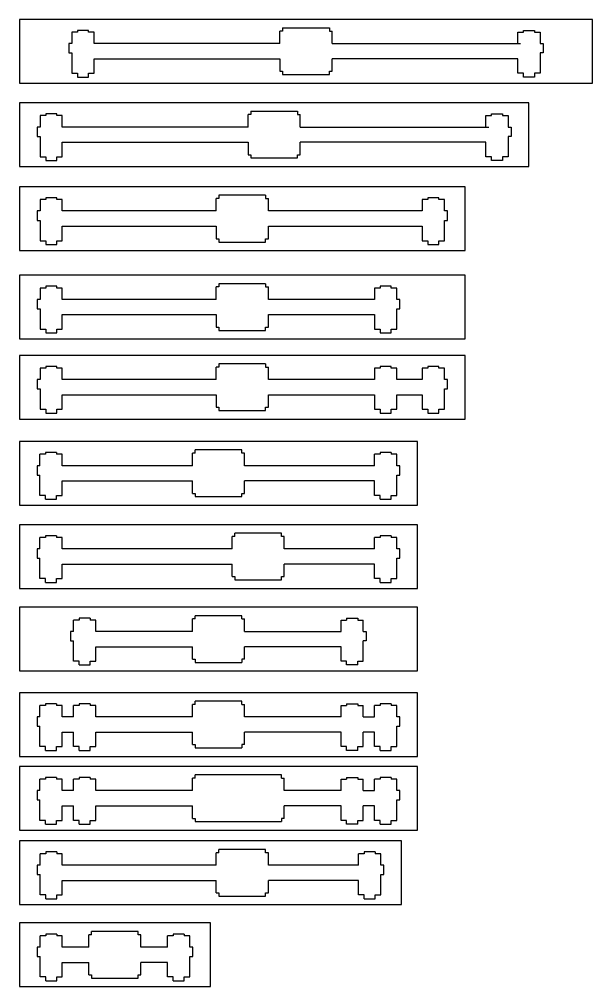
# Model space of a CAD drawing. Header units: millimetres. Extents: x -489 to 574, y -241 to 468.
# Drawn here: x 97.3 to 268.7, y -241.1 to 48.3 of the extents above; entities that cross this region are included whole.
import ezdxf

# ---------------------------------------------------------------- set-up
doc = ezdxf.new("R2010")
doc.units = ezdxf.units.MM
doc.layers.add('01_线宽0.15', color=7, linetype='Continuous')

msp = doc.modelspace()

# ---------------------------------------------------------------- linework, layer by layer
at = {"layer": '01_线宽0.15'}
for p, q in [((268.75, 48.31), (97.3, 48.31)), ((97.3, 48.31), (97.3, 29.26)), ((268.75, 29.26), (268.75, 48.31)), ((114.7, 44.47), (113.02, 44.47)), ((113.02, 44.47), (113.02, 41.07)), ((118, 45.01), (114.7, 45.01)), ((114.7, 45.01), (114.7, 44.47)), ((118, 44.47), (118, 45.01)), ((119.68, 44.47), (118, 44.47)), ((119.68, 41.07), (119.68, 44.47)), ((176.04, 44.79), (175.23, 44.79)), ((175.23, 41.07), (175.23, 44.79)), ((176.04, 45.77), (190.01, 45.77)), ((176.04, 45.77), (176.04, 44.79)), ((190.01, 45.77), (190.01, 44.79)), ((190.01, 44.79), (190.82, 44.79)), ((190.82, 41.07), (190.82, 44.79)), ((246.37, 41.07), (246.37, 44.47)), ((246.37, 44.47), (248.05, 44.47)), ((248.05, 44.47), (248.05, 45.01)), ((248.05, 45.01), (251.35, 45.01)), ((251.35, 45.01), (251.35, 44.47)), ((251.35, 44.47), (253.03, 44.47)), ((253.03, 44.47), (253.03, 41.07)), ((113.02, 41.07), (112.13, 41.07)), ((112.13, 41.07), (112.13, 38.28)), ((175.23, 41.07), (119.68, 41.07)), ((190.82, 41.07), (247.18, 41.07)), ((253.03, 41.07), (253.92, 41.07)), ((253.92, 41.07), (253.92, 38.28)), ((112.13, 38.28), (113.02, 38.28)), ((113.02, 38.28), (113.02, 32.18)), ((253.92, 38.28), (253.03, 38.28)), ((253.03, 38.28), (253.03, 32.18)), ((119.68, 32.18), (119.68, 36.5)), ((119.68, 36.5), (175.23, 36.5)), ((175.23, 36.5), (175.23, 32.78)), ((246.37, 36.5), (190.82, 36.5)), ((190.82, 32.78), (190.82, 36.5)), ((246.37, 32.18), (246.37, 36.5)), ((113.02, 32.18), (114.7, 32.18)), ((114.7, 32.18), (114.7, 31.04)), ((118, 31.04), (118, 32.18)), ((118, 32.18), (119.68, 32.18)), ((175.23, 32.78), (176.04, 32.78)), ((176.04, 32.78), (176.04, 31.8)), ((190.01, 31.8), (190.01, 32.78)), ((190.01, 32.78), (190.82, 32.78)), ((248.05, 32.18), (246.37, 32.18)), ((248.05, 31.04), (248.05, 32.18)), ((253.03, 32.18), (251.35, 32.18)), ((251.35, 32.18), (251.35, 31.04)), ((97.3, 29.26), (268.75, 29.26)), ((114.7, 31.04), (118, 31.04)), ((176.04, 31.8), (190.01, 31.8)), ((251.35, 31.04), (248.05, 31.04)), ((249.7, 23.33), (97.3, 23.33)), ((97.3, 23.33), (97.3, 4.28)), ((249.7, 4.28), (249.7, 23.33)), ((166.51, 20.79), (180.48, 20.79)), ((166.51, 20.79), (166.51, 19.81)), ((180.48, 20.79), (180.48, 19.81)), ((105.17, 19.49), (103.5, 19.49)), ((103.5, 19.49), (103.5, 16.09)), ((108.47, 20.03), (105.17, 20.03)), ((105.17, 20.03), (105.17, 19.49)), ((108.47, 19.49), (108.47, 20.03)), ((110.15, 19.49), (108.47, 19.49)), ((110.15, 16.09), (110.15, 19.49)), ((166.51, 19.81), (165.7, 19.81)), ((165.7, 16.09), (165.7, 19.81)), ((180.48, 19.81), (181.3, 19.81)), ((181.3, 16.09), (181.3, 19.81)), ((236.85, 16.09), (236.85, 19.49)), ((236.85, 19.49), (238.52, 19.49)), ((238.52, 19.49), (238.52, 20.03)), ((238.52, 20.03), (241.82, 20.03)), ((241.82, 20.03), (241.82, 19.49)), ((241.82, 19.49), (243.5, 19.49)), ((243.5, 19.49), (243.5, 16.09)), ((103.5, 16.09), (102.61, 16.09)), ((102.61, 16.09), (102.61, 13.3)), ((165.7, 16.09), (110.15, 16.09)), ((181.3, 16.09), (237.66, 16.09)), ((243.5, 16.09), (244.39, 16.09)), ((244.39, 16.09), (244.39, 13.3)), ((102.61, 13.3), (103.5, 13.3)), ((103.5, 13.3), (103.5, 7.2)), ((244.39, 13.3), (243.5, 13.3)), ((243.5, 13.3), (243.5, 7.2)), ((110.15, 7.2), (110.15, 11.52)), ((110.15, 11.52), (165.7, 11.52)), ((165.7, 11.52), (165.7, 7.8)), ((236.85, 11.52), (181.3, 11.52)), ((181.3, 7.8), (181.3, 11.52)), ((236.85, 7.2), (236.85, 11.52)), ((103.5, 7.2), (105.17, 7.2)), ((105.17, 7.2), (105.17, 6.06)), ((105.17, 6.06), (108.47, 6.06)), ((108.47, 6.06), (108.47, 7.2)), ((108.47, 7.2), (110.15, 7.2)), ((165.7, 7.8), (166.51, 7.8)), ((166.51, 7.8), (166.51, 6.82)), ((166.51, 6.82), (180.48, 6.82)), ((180.48, 6.82), (180.48, 7.8)), ((180.48, 7.8), (181.3, 7.8)), ((238.52, 7.2), (236.85, 7.2)), ((238.52, 6.06), (238.52, 7.2)), ((241.82, 6.06), (238.52, 6.06)), ((243.5, 7.2), (241.82, 7.2)), ((241.82, 7.2), (241.82, 6.06)), ((97.3, 4.28), (249.7, 4.28)), ((230.65, -1.81), (97.3, -1.81)), ((97.3, -1.81), (97.3, -20.86)), ((230.65, -20.86), (230.65, -1.81)), ((105.17, -5.64), (103.5, -5.64)), ((103.5, -5.64), (103.5, -9.04)), ((108.47, -5.11), (105.17, -5.11)), ((105.17, -5.11), (105.17, -5.64)), ((108.47, -5.64), (108.47, -5.11)), ((110.15, -5.64), (108.47, -5.64)), ((110.15, -9.04), (110.15, -5.64)), ((156.99, -5.33), (156.18, -5.33)), ((156.18, -9.04), (156.18, -5.33)), ((170.96, -4.35), (156.99, -4.35)), ((156.99, -4.35), (156.99, -5.33)), ((170.96, -4.35), (170.96, -5.33)), ((170.96, -5.33), (171.77, -5.33)), ((171.77, -9.04), (171.77, -5.33)), ((219.47, -5.64), (217.8, -5.64)), ((217.8, -5.64), (217.8, -9.04)), ((222.77, -5.11), (219.47, -5.11)), ((219.47, -5.11), (219.47, -5.64)), ((222.77, -5.64), (222.77, -5.11)), ((224.45, -5.64), (222.77, -5.64)), ((224.45, -9.04), (224.45, -5.64)), ((103.5, -9.04), (102.61, -9.04)), ((102.61, -9.04), (102.61, -11.84)), ((156.18, -9.04), (110.15, -9.04)), ((217.8, -9.04), (171.77, -9.04)), ((225.34, -9.04), (224.45, -9.04)), ((225.34, -11.84), (225.34, -9.04)), ((102.61, -11.84), (103.5, -11.84)), ((103.5, -11.84), (103.5, -17.93)), ((110.15, -17.93), (110.15, -13.62)), ((110.15, -13.62), (156.18, -13.62)), ((156.18, -13.62), (156.18, -17.34)), ((171.77, -17.34), (171.77, -13.62)), ((171.77, -13.62), (217.8, -13.62)), ((217.8, -13.62), (217.8, -17.93)), ((224.45, -17.93), (224.45, -11.84)), ((224.45, -11.84), (225.34, -11.84)), ((156.18, -17.34), (156.99, -17.34)), ((156.99, -17.34), (156.99, -18.32)), ((170.96, -18.32), (170.96, -17.34)), ((170.96, -17.34), (171.77, -17.34)), ((103.5, -17.93), (105.17, -17.93)), ((105.17, -17.93), (105.17, -19.08)), ((105.17, -19.08), (108.47, -19.08)), ((108.47, -19.08), (108.47, -17.93)), ((108.47, -17.93), (110.15, -17.93)), ((156.99, -18.32), (170.96, -18.32)), ((217.8, -17.93), (219.47, -17.93)), ((219.47, -17.93), (219.47, -19.08)), ((219.47, -19.08), (222.77, -19.08)), ((222.77, -19.08), (222.77, -17.93)), ((222.77, -17.93), (224.45, -17.93)), ((97.3, -20.86), (230.65, -20.86)), ((230.65, -28.25), (97.3, -28.25)), ((97.3, -28.25), (97.3, -47.3)), ((230.65, -47.3), (230.65, -28.25)), ((108.47, -31.55), (105.17, -31.55)), ((105.17, -31.55), (105.17, -32.09)), ((108.47, -32.09), (108.47, -31.55)), ((156.99, -31.77), (156.18, -31.77)), ((156.18, -35.49), (156.18, -31.77)), ((170.96, -30.79), (156.99, -30.79)), ((156.99, -30.79), (156.99, -31.77)), ((170.96, -30.79), (170.96, -31.77)), ((170.96, -31.77), (171.77, -31.77)), ((171.77, -35.49), (171.77, -31.77)), ((208.49, -31.55), (205.19, -31.55)), ((205.19, -31.55), (205.19, -32.09)), ((208.49, -32.09), (208.49, -31.55)), ((105.17, -32.09), (103.5, -32.09)), ((103.5, -32.09), (103.5, -35.49)), ((110.15, -32.09), (108.47, -32.09)), ((110.15, -35.49), (110.15, -32.09)), ((205.19, -32.09), (203.51, -32.09)), ((203.51, -32.09), (203.51, -35.49)), ((210.16, -32.09), (208.49, -32.09)), ((210.16, -35.49), (210.16, -32.09)), ((103.5, -35.49), (102.61, -35.49)), ((102.61, -35.49), (102.61, -38.29)), ((156.18, -35.49), (110.15, -35.49)), ((203.51, -35.49), (171.77, -35.49)), ((211.05, -35.49), (210.16, -35.49)), ((211.05, -38.29), (211.05, -35.49)), ((102.61, -38.29), (103.5, -38.29)), ((103.5, -38.29), (103.5, -44.38)), ((110.15, -44.38), (110.15, -40.06)), ((110.15, -40.06), (156.18, -40.06)), ((156.18, -40.06), (156.18, -43.78)), ((171.77, -40.06), (203.51, -40.06)), ((171.77, -43.78), (171.77, -40.06)), ((203.51, -40.06), (203.51, -44.38)), ((210.16, -44.38), (210.16, -38.29)), ((210.16, -38.29), (211.05, -38.29)), ((103.5, -44.38), (105.17, -44.38)), ((105.17, -44.38), (105.17, -45.52)), ((105.17, -45.52), (108.47, -45.52)), ((108.47, -45.52), (108.47, -44.38)), ((108.47, -44.38), (110.15, -44.38)), ((156.18, -43.78), (156.99, -43.78)), ((156.99, -43.78), (156.99, -44.76)), ((156.99, -44.76), (170.96, -44.76)), ((170.96, -44.76), (170.96, -43.78)), ((170.96, -43.78), (171.77, -43.78)), ((203.51, -44.38), (205.19, -44.38)), ((205.19, -44.38), (205.19, -45.52)), ((205.19, -45.52), (208.49, -45.52)), ((208.49, -45.52), (208.49, -44.38)), ((208.49, -44.38), (210.16, -44.38)), ((97.3, -47.3), (230.65, -47.3)), ((230.65, -52.25), (97.3, -52.25)), ((97.3, -52.25), (97.3, -71.3)), ((170.96, -54.79), (156.99, -54.79)), ((156.99, -54.79), (156.99, -55.77)), ((170.96, -54.79), (170.96, -55.77)), ((230.65, -71.3), (230.65, -52.25)), ((105.17, -56.09), (103.5, -56.09)), ((103.5, -56.09), (103.5, -59.49)), ((108.47, -55.55), (105.17, -55.55)), ((105.17, -55.55), (105.17, -56.09)), ((108.47, -56.09), (108.47, -55.55)), ((110.15, -56.09), (108.47, -56.09)), ((110.15, -59.49), (110.15, -56.09)), ((156.99, -55.77), (156.18, -55.77)), ((156.18, -59.49), (156.18, -55.77)), ((170.96, -55.77), (171.77, -55.77)), ((171.77, -59.49), (171.77, -55.77)), ((205.19, -56.09), (203.51, -56.09)), ((203.51, -56.09), (203.51, -59.49)), ((208.49, -55.55), (205.19, -55.55)), ((205.19, -55.55), (205.19, -56.09)), ((208.49, -56.09), (208.49, -55.55)), ((210.16, -56.09), (208.49, -56.09)), ((210.16, -59.49), (210.16, -56.09)), ((219.47, -56.09), (217.8, -56.09)), ((217.8, -56.09), (217.8, -59.49)), ((222.77, -55.55), (219.47, -55.55)), ((219.47, -55.55), (219.47, -56.09)), ((222.77, -56.09), (222.77, -55.55)), ((224.45, -56.09), (222.77, -56.09)), ((224.45, -59.49), (224.45, -56.09)), ((103.5, -59.49), (102.61, -59.49)), ((102.61, -59.49), (102.61, -62.29)), ((156.18, -59.49), (110.15, -59.49)), ((203.51, -59.49), (171.77, -59.49)), ((217.8, -59.49), (210.16, -59.49)), ((225.34, -59.49), (224.45, -59.49)), ((225.34, -62.29), (225.34, -59.49)), ((102.61, -62.29), (103.5, -62.29)), ((103.5, -62.29), (103.5, -68.38)), ((224.45, -68.38), (224.45, -62.29)), ((224.45, -62.29), (225.34, -62.29)), ((110.15, -68.38), (110.15, -64.06)), ((110.15, -64.06), (156.18, -64.06)), ((156.18, -64.06), (156.18, -67.78)), ((171.77, -64.06), (203.51, -64.06)), ((171.77, -67.78), (171.77, -64.06)), ((203.51, -64.06), (203.51, -68.38)), ((210.16, -64.06), (217.8, -64.06)), ((210.16, -68.38), (210.16, -64.06)), ((217.8, -64.06), (217.8, -68.38)), ((103.5, -68.38), (105.17, -68.38)), ((105.17, -68.38), (105.17, -69.52)), ((108.47, -69.52), (108.47, -68.38)), ((108.47, -68.38), (110.15, -68.38)), ((156.18, -67.78), (156.99, -67.78)), ((156.99, -67.78), (156.99, -68.76)), ((156.99, -68.76), (170.96, -68.76)), ((170.96, -68.76), (170.96, -67.78)), ((170.96, -67.78), (171.77, -67.78)), ((203.51, -68.38), (205.19, -68.38)), ((205.19, -68.38), (205.19, -69.52)), ((208.49, -69.52), (208.49, -68.38)), ((208.49, -68.38), (210.16, -68.38)), ((217.8, -68.38), (219.47, -68.38)), ((219.47, -68.38), (219.47, -69.52)), ((222.77, -69.52), (222.77, -68.38)), ((222.77, -68.38), (224.45, -68.38)), ((97.3, -71.3), (230.65, -71.3)), ((105.17, -69.52), (108.47, -69.52)), ((205.19, -69.52), (208.49, -69.52)), ((219.47, -69.52), (222.77, -69.52)), ((216.36, -78.01), (97.3, -78.01)), ((97.3, -78.01), (97.3, -97.06)), ((216.36, -97.06), (216.36, -78.01)), ((149.84, -81.53), (149.84, -80.55)), ((163.81, -80.55), (149.84, -80.55)), ((163.81, -81.53), (163.81, -80.55)), ((103.46, -85.25), (103.46, -81.85)), ((105.14, -81.85), (103.46, -81.85)), ((105.14, -81.31), (105.14, -81.85)), ((108.44, -81.31), (105.14, -81.31)), ((108.44, -81.31), (108.44, -81.85)), ((110.12, -81.85), (108.44, -81.85)), ((110.12, -85.25), (110.12, -81.85)), ((149.84, -81.53), (149.03, -81.53)), ((149.03, -85.25), (149.03, -81.53)), ((164.63, -81.53), (163.81, -81.53)), ((164.63, -85.25), (164.63, -81.53)), ((203.54, -85.25), (203.54, -81.85)), ((205.22, -81.85), (203.54, -81.85)), ((205.22, -81.31), (205.22, -81.85)), ((208.52, -81.31), (205.22, -81.31)), ((208.52, -81.31), (208.52, -81.85)), ((210.2, -81.85), (208.52, -81.85)), ((210.2, -85.25), (210.2, -81.85)), ((103.46, -85.25), (102.58, -85.25)), ((102.58, -85.25), (102.58, -88.04)), ((149.03, -85.25), (110.12, -85.25)), ((203.54, -85.25), (164.63, -85.25)), ((211.08, -85.25), (210.2, -85.25)), ((211.08, -88.04), (211.08, -85.25)), ((102.58, -88.04), (103.46, -88.04)), ((103.46, -94.14), (103.46, -88.04)), ((210.2, -94.14), (210.2, -88.04)), ((210.2, -88.04), (211.08, -88.04)), ((110.12, -89.82), (149.03, -89.82)), ((110.12, -94.14), (110.12, -89.82)), ((149.03, -93.54), (149.03, -89.82)), ((203.54, -89.82), (164.63, -89.82)), ((164.63, -93.54), (164.63, -89.82)), ((203.54, -94.14), (203.54, -89.82)), ((105.14, -94.14), (103.46, -94.14)), ((105.14, -95.28), (105.14, -94.14)), ((105.14, -95.28), (108.44, -95.28)), ((108.44, -95.28), (108.44, -94.14)), ((108.44, -94.14), (110.12, -94.14)), ((149.03, -93.54), (149.84, -93.54)), ((149.84, -93.54), (149.84, -94.52)), ((149.84, -94.52), (163.81, -94.52)), ((163.81, -94.52), (163.81, -93.54)), ((163.81, -93.54), (164.63, -93.54)), ((205.22, -94.14), (203.54, -94.14)), ((205.22, -95.28), (205.22, -94.14)), ((205.22, -95.28), (208.52, -95.28)), ((208.52, -95.28), (208.52, -94.14)), ((208.52, -94.14), (210.2, -94.14)), ((97.3, -97.06), (216.36, -97.06)), ((216.36, -102.91), (97.3, -102.91)), ((97.3, -102.91), (97.3, -121.96)), ((216.36, -121.96), (216.36, -102.91)), ((103.46, -110.15), (103.46, -106.74)), ((105.14, -106.74), (103.46, -106.74)), ((105.14, -106.21), (105.14, -106.74)), ((108.44, -106.21), (105.14, -106.21)), ((108.44, -106.21), (108.44, -106.74)), ((110.12, -106.74), (108.44, -106.74)), ((110.12, -110.15), (110.12, -106.74)), ((161.75, -106.43), (160.94, -106.43)), ((160.94, -110.15), (160.94, -106.43)), ((161.75, -106.43), (161.75, -105.45)), ((175.72, -105.45), (161.75, -105.45)), ((175.72, -106.43), (175.72, -105.45)), ((176.53, -106.43), (175.72, -106.43)), ((176.53, -110.15), (176.53, -106.43)), ((203.54, -110.15), (203.54, -106.74)), ((205.22, -106.74), (203.54, -106.74)), ((205.22, -106.21), (205.22, -106.74)), ((208.52, -106.21), (205.22, -106.21)), ((208.52, -106.21), (208.52, -106.74)), ((210.2, -106.74), (208.52, -106.74)), ((210.2, -110.15), (210.2, -106.74)), ((103.46, -110.15), (102.58, -110.15)), ((102.58, -110.15), (102.58, -112.94)), ((160.94, -110.15), (110.12, -110.15)), ((203.54, -110.15), (176.53, -110.15)), ((211.08, -110.15), (210.2, -110.15)), ((211.08, -112.94), (211.08, -110.15)), ((102.58, -112.94), (103.46, -112.94)), ((103.46, -119.04), (103.46, -112.94)), ((110.12, -114.72), (160.94, -114.72)), ((110.12, -119.04), (110.12, -114.72)), ((160.94, -118.44), (160.94, -114.72)), ((176.53, -118.44), (176.53, -114.72)), ((203.54, -114.72), (176.54, -114.72)), ((203.54, -119.04), (203.54, -114.72)), ((210.2, -119.04), (210.2, -112.94)), ((210.2, -112.94), (211.08, -112.94)), ((160.94, -118.44), (161.75, -118.44)), ((161.75, -118.44), (161.75, -119.42)), ((175.72, -119.42), (175.72, -118.44)), ((175.72, -118.44), (176.53, -118.44)), ((105.14, -119.04), (103.46, -119.04)), ((105.14, -120.18), (105.14, -119.04)), ((105.14, -120.18), (108.44, -120.18)), ((108.44, -120.18), (108.44, -119.04)), ((108.44, -119.04), (110.12, -119.04)), ((161.75, -119.42), (175.72, -119.42)), ((205.22, -119.04), (203.54, -119.04)), ((205.22, -120.18), (205.22, -119.04)), ((205.22, -120.18), (208.52, -120.18)), ((208.52, -120.18), (208.52, -119.04)), ((208.52, -119.04), (210.2, -119.04)), ((97.3, -121.96), (216.36, -121.96)), ((216.36, -127.6), (97.3, -127.6)), ((97.3, -127.6), (97.3, -146.65)), ((149.84, -131.12), (149.84, -130.14)), ((163.81, -130.14), (149.84, -130.14)), ((163.81, -131.12), (163.81, -130.14)), ((216.36, -146.65), (216.36, -127.6)), ((113.5, -134.84), (113.5, -131.43)), ((115.18, -131.43), (113.5, -131.43)), ((115.18, -130.9), (115.18, -131.43)), ((118.48, -130.9), (115.18, -130.9)), ((118.48, -130.9), (118.48, -131.43)), ((120.16, -131.43), (118.48, -131.43)), ((120.16, -134.84), (120.16, -131.43)), ((149.84, -131.12), (149.03, -131.12)), ((149.03, -134.84), (149.03, -131.12)), ((163.81, -131.12), (164.63, -131.12)), ((164.63, -134.84), (164.63, -131.12)), ((193.5, -134.84), (193.5, -131.43)), ((193.5, -131.43), (195.18, -131.43)), ((195.18, -130.9), (195.18, -131.43)), ((195.18, -130.9), (198.48, -130.9)), ((198.48, -130.9), (198.48, -131.43)), ((198.48, -131.43), (200.16, -131.43)), ((200.16, -134.84), (200.16, -131.43)), ((113.5, -134.84), (112.61, -134.84)), ((112.61, -134.84), (112.61, -137.63)), ((149.03, -134.84), (120.16, -134.84)), ((164.63, -134.84), (193.5, -134.84)), ((200.16, -134.84), (201.05, -134.84)), ((201.05, -134.84), (201.05, -137.63)), ((112.61, -137.63), (113.5, -137.63)), ((113.5, -143.73), (113.5, -137.63)), ((201.05, -137.63), (200.16, -137.63)), ((200.16, -143.73), (200.16, -137.63)), ((120.16, -139.41), (149.03, -139.41)), ((120.16, -143.73), (120.16, -139.41)), ((149.03, -143.13), (149.03, -139.41)), ((193.5, -139.41), (164.63, -139.41)), ((164.63, -143.13), (164.63, -139.41)), ((193.5, -143.73), (193.5, -139.41)), ((115.18, -143.73), (113.5, -143.73)), ((115.18, -144.87), (115.18, -143.73)), ((118.48, -144.87), (118.48, -143.73)), ((118.48, -143.73), (120.16, -143.73)), ((149.03, -143.13), (149.84, -143.13)), ((149.84, -143.13), (149.84, -144.11)), ((149.84, -144.11), (163.81, -144.11)), ((164.63, -143.13), (163.81, -143.13)), ((163.81, -143.13), (163.81, -144.11)), ((195.18, -143.73), (193.5, -143.73)), ((195.18, -144.87), (195.18, -143.73)), ((198.48, -144.87), (198.48, -143.73)), ((198.48, -143.73), (200.16, -143.73)), ((97.3, -146.65), (216.36, -146.65)), ((115.18, -144.87), (118.48, -144.87)), ((198.48, -144.87), (195.18, -144.87)), ((216.36, -153.2), (97.3, -153.2)), ((97.3, -153.2), (97.3, -172.25)), ((216.36, -172.25), (216.36, -153.2)), ((149.85, -156.72), (149.85, -155.74)), ((163.82, -155.74), (149.85, -155.74)), ((163.82, -156.72), (163.82, -155.74)), ((103.46, -160.44), (103.46, -157.04)), ((105.14, -157.04), (103.46, -157.04)), ((105.14, -156.51), (105.14, -157.04)), ((108.44, -156.51), (105.14, -156.51)), ((108.44, -156.51), (108.44, -157.04)), ((110.12, -157.04), (108.44, -157.04)), ((110.12, -160.44), (110.12, -157.04)), ((113.5, -160.44), (113.5, -157.04)), ((115.18, -157.04), (113.5, -157.04)), ((115.18, -156.51), (115.18, -157.04)), ((118.48, -156.51), (115.18, -156.51)), ((118.48, -156.51), (118.48, -157.04)), ((120.16, -157.04), (118.48, -157.04)), ((120.16, -160.44), (120.16, -157.04)), ((149.85, -156.72), (149.03, -156.72)), ((149.03, -160.44), (149.03, -156.72)), ((163.82, -156.72), (164.63, -156.72)), ((164.63, -160.44), (164.63, -156.72)), ((193.5, -160.44), (193.5, -157.04)), ((193.5, -157.04), (195.18, -157.04)), ((195.18, -156.51), (195.18, -157.04)), ((195.18, -156.51), (198.48, -156.51)), ((198.48, -156.51), (198.48, -157.04)), ((198.48, -157.04), (200.16, -157.04)), ((200.16, -160.44), (200.16, -157.04)), ((203.54, -160.44), (203.54, -157.04)), ((205.22, -157.04), (203.54, -157.04)), ((205.22, -156.51), (205.22, -157.04)), ((208.52, -156.51), (205.22, -156.51)), ((208.52, -156.51), (208.52, -157.04)), ((210.2, -157.04), (208.52, -157.04)), ((210.2, -160.44), (210.2, -157.04)), ((103.46, -160.44), (102.58, -160.44)), ((102.58, -160.44), (102.58, -163.24)), ((113.5, -160.44), (110.12, -160.44)), ((149.03, -160.44), (120.16, -160.44)), ((193.5, -160.44), (164.63, -160.44)), ((200.16, -160.44), (203.54, -160.44)), ((211.08, -160.44), (210.2, -160.44)), ((211.08, -163.24), (211.08, -160.44)), ((102.58, -163.24), (103.46, -163.24)), ((103.46, -169.33), (103.46, -163.24)), ((210.2, -169.33), (210.2, -163.24)), ((210.2, -163.24), (211.08, -163.24)), ((110.12, -165.01), (113.5, -165.01)), ((110.12, -169.33), (110.12, -165.01)), ((113.5, -169.33), (113.5, -165.01)), ((120.16, -165.01), (149.03, -165.01)), ((120.16, -169.33), (120.16, -165.01)), ((149.03, -168.73), (149.03, -165.01)), ((193.5, -165.01), (164.63, -165.01)), ((164.63, -168.73), (164.63, -165.01)), ((193.5, -169.33), (193.5, -165.01)), ((203.54, -165.01), (200.16, -165.01)), ((200.16, -169.33), (200.16, -165.01)), ((203.54, -169.33), (203.54, -165.01)), ((105.14, -169.33), (103.46, -169.33)), ((105.14, -170.48), (105.14, -169.33)), ((105.14, -170.48), (108.44, -170.48)), ((108.44, -170.48), (108.44, -169.33)), ((108.44, -169.33), (110.12, -169.33)), ((115.18, -169.33), (113.5, -169.33)), ((115.18, -170.48), (115.18, -169.33)), ((115.18, -170.48), (118.48, -170.48)), ((118.48, -170.48), (118.48, -169.33)), ((118.48, -169.33), (120.16, -169.33)), ((149.03, -168.73), (149.85, -168.73)), ((149.85, -168.73), (149.85, -169.71)), ((149.85, -169.71), (163.82, -169.71)), ((164.63, -168.73), (163.82, -168.73)), ((163.82, -168.73), (163.82, -169.71)), ((195.18, -169.33), (193.5, -169.33)), ((195.18, -170.48), (195.18, -169.33)), ((198.48, -170.48), (195.18, -170.48)), ((198.48, -170.48), (198.48, -169.33)), ((198.48, -169.33), (200.16, -169.33)), ((205.22, -169.33), (203.54, -169.33)), ((205.22, -170.48), (205.22, -169.33)), ((205.22, -170.48), (208.52, -170.48)), ((208.52, -170.48), (208.52, -169.33)), ((208.52, -169.33), (210.2, -169.33)), ((97.3, -172.25), (216.36, -172.25)), ((216.36, -175.25), (97.3, -175.25)), ((97.3, -175.25), (97.3, -194.3)), ((216.36, -194.3), (216.36, -175.25)), ((103.46, -182.49), (103.46, -179.09)), ((105.14, -179.09), (103.46, -179.09)), ((105.14, -178.55), (105.14, -179.09)), ((108.44, -178.55), (105.14, -178.55)), ((108.44, -178.55), (108.44, -179.09)), ((110.12, -179.09), (108.44, -179.09)), ((110.12, -182.49), (110.12, -179.09)), ((113.5, -182.49), (113.5, -179.09)), ((115.18, -179.09), (113.5, -179.09)), ((115.18, -178.55), (115.18, -179.09)), ((118.48, -178.55), (115.18, -178.55)), ((118.48, -178.55), (118.48, -179.09)), ((120.16, -179.09), (118.48, -179.09)), ((120.16, -182.49), (120.16, -179.09)), ((149.85, -178.77), (149.03, -178.77)), ((149.03, -182.49), (149.03, -178.77)), ((175.72, -177.79), (149.85, -177.79)), ((149.85, -178.77), (149.85, -177.79)), ((175.72, -178.77), (175.72, -177.79)), ((175.72, -178.77), (176.53, -178.77)), ((176.53, -182.49), (176.53, -178.77)), ((193.5, -182.49), (193.5, -179.09)), ((193.5, -179.09), (195.18, -179.09)), ((195.18, -178.55), (195.18, -179.09)), ((195.18, -178.55), (198.48, -178.55)), ((198.48, -178.55), (198.48, -179.09)), ((198.48, -179.09), (200.16, -179.09)), ((200.16, -182.49), (200.16, -179.09)), ((203.54, -182.49), (203.54, -179.09)), ((205.22, -179.09), (203.54, -179.09)), ((205.22, -178.55), (205.22, -179.09)), ((208.52, -178.55), (205.22, -178.55)), ((208.52, -178.55), (208.52, -179.09)), ((210.2, -179.09), (208.52, -179.09)), ((210.2, -182.49), (210.2, -179.09)), ((103.46, -182.49), (102.58, -182.49)), ((102.58, -182.49), (102.58, -185.29)), ((113.5, -182.49), (110.12, -182.49)), ((149.03, -182.49), (120.16, -182.49)), ((193.5, -182.49), (176.53, -182.49)), ((200.16, -182.49), (203.54, -182.49)), ((211.08, -182.49), (210.2, -182.49)), ((211.08, -185.29), (211.08, -182.49)), ((102.58, -185.29), (103.46, -185.29)), ((103.46, -191.38), (103.46, -185.29)), ((110.12, -187.06), (113.5, -187.06)), ((110.12, -191.38), (110.12, -187.06)), ((113.5, -191.38), (113.5, -187.06)), ((120.16, -187.06), (149.03, -187.06)), ((120.16, -191.38), (120.16, -187.06)), ((149.03, -190.78), (149.03, -187.06)), ((193.5, -187.06), (176.53, -187.06)), ((176.53, -190.78), (176.53, -187.06)), ((193.5, -191.38), (193.5, -187.06)), ((203.54, -187.06), (200.16, -187.06)), ((200.16, -191.38), (200.16, -187.06)), ((203.54, -191.38), (203.54, -187.06)), ((210.2, -191.38), (210.2, -185.29)), ((210.2, -185.29), (211.08, -185.29)), ((149.03, -190.78), (149.85, -190.78)), ((149.85, -190.78), (149.85, -191.76)), ((176.53, -190.78), (175.72, -190.78)), ((175.72, -190.78), (175.72, -191.76)), ((105.14, -191.38), (103.46, -191.38)), ((105.14, -192.52), (105.14, -191.38)), ((105.14, -192.52), (108.44, -192.52)), ((108.44, -192.52), (108.44, -191.38)), ((108.44, -191.38), (110.12, -191.38)), ((115.18, -191.38), (113.5, -191.38)), ((115.18, -192.52), (115.18, -191.38)), ((115.18, -192.52), (118.48, -192.52)), ((118.48, -192.52), (118.48, -191.38)), ((118.48, -191.38), (120.16, -191.38)), ((149.85, -191.76), (175.72, -191.76)), ((195.18, -191.38), (193.5, -191.38)), ((195.18, -192.52), (195.18, -191.38)), ((198.48, -192.52), (195.18, -192.52)), ((198.48, -192.52), (198.48, -191.38)), ((198.48, -191.38), (200.16, -191.38)), ((205.22, -191.38), (203.54, -191.38)), ((205.22, -192.52), (205.22, -191.38)), ((205.22, -192.52), (208.52, -192.52)), ((208.52, -192.52), (208.52, -191.38)), ((208.52, -191.38), (210.2, -191.38)), ((97.3, -194.3), (216.36, -194.3)), ((211.6, -197.54), (97.3, -197.54)), ((97.3, -197.54), (97.3, -216.59)), ((211.6, -216.59), (211.6, -197.54)), ((103.5, -204.78), (103.5, -201.38)), ((105.17, -201.38), (103.5, -201.38)), ((105.17, -200.85), (105.17, -201.38)), ((108.47, -200.85), (105.17, -200.85)), ((108.47, -200.85), (108.47, -201.38)), ((110.15, -201.38), (108.47, -201.38)), ((110.15, -204.78), (110.15, -201.38)), ((156.99, -201.07), (156.18, -201.07)), ((156.18, -204.78), (156.18, -201.07)), ((170.96, -200.08), (156.99, -200.08)), ((156.99, -201.07), (156.99, -200.08)), ((170.96, -201.07), (170.96, -200.08)), ((171.77, -201.07), (170.96, -201.07)), ((171.77, -204.78), (171.77, -201.07)), ((198.75, -204.78), (198.75, -201.38)), ((200.42, -201.38), (198.75, -201.38)), ((200.42, -200.85), (200.42, -201.38)), ((203.72, -200.85), (200.42, -200.85)), ((203.72, -200.85), (203.72, -201.38)), ((205.4, -201.38), (203.72, -201.38)), ((205.4, -204.78), (205.4, -201.38)), ((103.5, -204.78), (102.61, -204.78)), ((102.61, -204.78), (102.61, -207.58)), ((156.18, -204.78), (110.15, -204.78)), ((198.75, -204.78), (171.77, -204.78)), ((206.29, -204.78), (205.4, -204.78)), ((206.29, -207.58), (206.29, -204.78)), ((102.61, -207.58), (103.5, -207.58)), ((103.5, -213.67), (103.5, -207.58)), ((205.4, -213.67), (205.4, -207.58)), ((205.4, -207.58), (206.29, -207.58)), ((110.15, -209.36), (156.18, -209.36)), ((110.15, -213.67), (110.15, -209.36)), ((156.18, -213.07), (156.18, -209.36)), ((198.75, -209.36), (171.77, -209.36)), ((171.77, -213.07), (171.77, -209.36)), ((198.75, -213.67), (198.75, -209.36)), ((105.17, -213.67), (103.5, -213.67)), ((105.17, -214.82), (105.17, -213.67)), ((108.47, -214.82), (108.47, -213.67)), ((108.47, -213.67), (110.15, -213.67)), ((156.18, -213.07), (156.99, -213.07)), ((156.99, -213.07), (156.99, -214.05)), ((156.99, -214.05), (170.96, -214.05)), ((170.96, -214.05), (170.96, -213.07)), ((170.96, -213.07), (171.77, -213.07)), ((200.42, -213.67), (198.75, -213.67)), ((200.42, -214.82), (200.42, -213.67)), ((203.72, -214.82), (203.72, -213.67)), ((203.72, -213.67), (205.4, -213.67)), ((97.3, -216.59), (211.6, -216.59)), ((105.17, -214.82), (108.47, -214.82)), ((200.42, -214.82), (203.72, -214.82)), ((154.45, -222.09), (97.3, -222.09)), ((97.3, -222.09), (97.3, -241.14)), ((154.45, -241.14), (154.45, -222.09)), ((105.17, -225.4), (105.17, -225.93)), ((108.47, -225.4), (105.17, -225.4)), ((108.47, -225.4), (108.47, -225.93)), ((118.89, -225.62), (118.08, -225.62)), ((118.08, -229.33), (118.08, -225.62)), ((132.86, -224.63), (118.89, -224.63)), ((118.89, -225.62), (118.89, -224.63)), ((132.86, -225.62), (132.86, -224.63)), ((133.67, -225.62), (132.86, -225.62)), ((133.67, -229.33), (133.67, -225.62)), ((143.27, -225.4), (143.27, -225.93)), ((146.57, -225.4), (143.27, -225.4)), ((146.57, -225.4), (146.57, -225.93)), ((103.5, -229.33), (103.5, -225.93)), ((105.17, -225.93), (103.5, -225.93)), ((110.15, -225.93), (108.47, -225.93)), ((110.15, -229.33), (110.15, -225.93)), ((141.6, -229.33), (141.6, -225.93)), ((143.27, -225.93), (141.6, -225.93)), ((148.25, -225.93), (146.57, -225.93)), ((148.25, -229.33), (148.25, -225.93)), ((103.5, -229.33), (102.61, -229.33)), ((102.61, -229.33), (102.61, -232.13)), ((118.08, -229.33), (110.15, -229.33)), ((141.6, -229.33), (133.67, -229.33)), ((149.14, -229.33), (148.25, -229.33)), ((149.14, -232.13), (149.14, -229.33)), ((102.61, -232.13), (103.5, -232.13)), ((103.5, -238.22), (103.5, -232.13)), ((110.15, -233.91), (118.08, -233.91)), ((110.15, -238.22), (110.15, -233.91)), ((118.08, -237.62), (118.08, -233.91)), ((141.6, -233.91), (133.67, -233.91)), ((133.67, -237.62), (133.67, -233.91)), ((141.6, -238.22), (141.6, -233.91)), ((148.25, -238.22), (148.25, -232.13)), ((148.25, -232.13), (149.14, -232.13)), ((105.17, -238.22), (103.5, -238.22)), ((105.17, -239.37), (105.17, -238.22)), ((105.17, -239.37), (108.47, -239.37)), ((108.47, -239.37), (108.47, -238.22)), ((108.47, -238.22), (110.15, -238.22)), ((118.08, -237.62), (118.89, -237.62)), ((118.89, -237.62), (118.89, -238.6)), ((118.89, -238.6), (132.86, -238.6)), ((132.86, -238.6), (132.86, -237.62)), ((132.86, -237.62), (133.67, -237.62)), ((143.27, -238.22), (141.6, -238.22)), ((143.27, -239.37), (143.27, -238.22)), ((143.27, -239.37), (146.57, -239.37)), ((146.57, -239.37), (146.57, -238.22)), ((146.57, -238.22), (148.25, -238.22)), ((97.3, -241.14), (154.45, -241.14))]:
    msp.add_line(p, q, dxfattribs=at)

doc.saveas('drawing.dxf')
